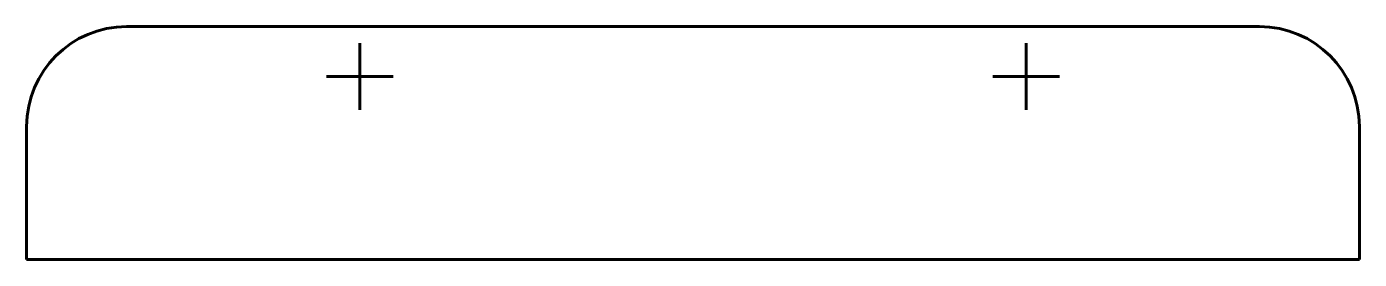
# Model space of a CAD drawing. Header units: millimetres. Extents: x 0 to 200, y 0 to 35.
import ezdxf

# ---------------------------------------------------------------- set-up
doc = ezdxf.new("R2010")
doc.units = ezdxf.units.MM
doc.linetypes.add('K5LT_BASIC', pattern=[0])

msp = doc.modelspace()

# ---------------------------------------------------------------- linework, layer by layer
at = {"color": 150, "linetype": 'K5LT_BASIC', "lineweight": 60, "true_color": 0x0080ff}
for p, q in [((15, 35), (185, 35)), ((50, 22.5), (50, 32.5)), ((150, 22.5), (150, 32.5)), ((45, 27.5), (55, 27.5)), ((145, 27.5), (155, 27.5)), ((0, 0), (0, 20)), ((200, 20), (200, 0)), ((200, 0), (0, 0))]:
    msp.add_line(p, q, dxfattribs=at)
for centre, start, end in [((15, 20), 90, 180), ((185, 20), 0, 90)]:
    msp.add_arc(centre, 15, start, end, dxfattribs=at)

doc.saveas('drawing.dxf')
